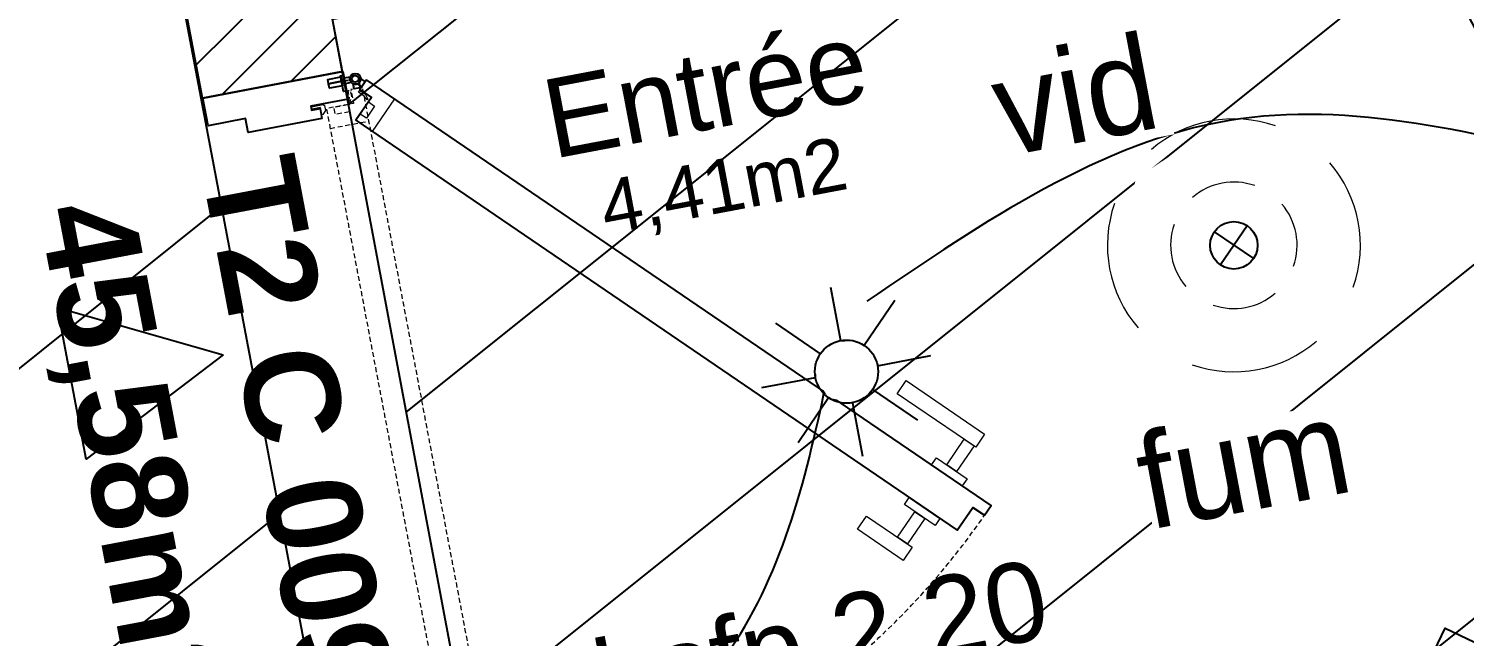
# Model space of a CAD drawing. Header units: centimetres. Extents: x 197412 to 267601, y -375791 to -305433.
# Drawn here: x 219327 to 221143, y -345480 to -344712 of the extents above; entities that cross this region are included whole.
import ezdxf

# ---------------------------------------------------------------- set-up
doc = ezdxf.new("R2010")
doc.units = ezdxf.units.CM
doc.linetypes.add('Style de ligne -16', pattern=[0.192476, 0.123031, -0.069444])
doc.layers.add('3-BAT C-Niveau 0', color=250, linetype='Continuous')
for name, color, linetype, lineweight in [('FAUX PLAFOND', 9, 'Continuous', 25), ('prlm-ELEC-CFA', 1, 'Continuous', 25), ('prlm-ELEC-CFO', 1, 'Continuous', 25), ('prlm-ELEC-SSI', 6, 'Continuous', 25)]:
    doc.layers.add(name, color=color, linetype=linetype, lineweight=lineweight)
doc.styles.add('Geneva (bold)', font='arialbd.ttf')
doc.styles.add('Helvetica', font='arial.ttf')
doc.styles.add('prlm-elec-cfa', font='comic.ttf', dxfattribs={"height": 12})
doc.styles.add('prlm-elec-ssi', font='comic.ttf', dxfattribs={"height": 12})
pattern_1 = [(218.65981, (82441.66, 127994.64), (-199.24783, 287.75041), [])]

# ---------------------------------------------------------------- blocks, each defined once
blk = doc.blocks.new('xi.SPOT')
at = {"color": 0, "lineweight": 5}
blk.add_wipeout([(-4, 0), (-2.83, -2.83), (0, -4), (2.83, -2.83), (4, 0), (2.83, 2.83), (0, 4), (-2.83, 2.83)], dxfattribs=at).dxf.layer = 'prlm-ELEC-CFO'
at = {"layer": 'prlm-ELEC-CFO', "color": 0, "linetype": 'ByBlock', "lineweight": -2, "flags": 128}
for points in [[(0, 10.88), (0, 4)], [(-7.69, 7.69), (-2.83, 2.83)], [(7.69, 7.69), (2.83, 2.83)], [(-10.88, 0), (-4, 0)], [(4, 0), (10.88, 0)], [(-2.83, -2.83), (-7.69, -7.69)], [(2.83, -2.83), (7.69, -7.69)], [(0, -4), (0, -10.88)]]:
    blk.add_lwpolyline(points, dxfattribs=at)
at = {"layer": 'prlm-ELEC-CFO', "color": 0, "linetype": 'ByBlock', "lineweight": -2}
blk.add_circle((0, 0), 4, dxfattribs=at)
blk = doc.blocks.new('xi.fum')
at = {"color": 0}
blk.add_wipeout([(-10.61, -10.61), (-15, 0), (-10.61, 10.61), (0, 15), (10.61, 10.61), (15, 0), (10.61, -10.61), (0, -15)], dxfattribs=at).dxf.layer = 'prlm-ELEC-SSI'
at = {"layer": 'prlm-ELEC-SSI', "color": 0}
for points in [[(-2.12, 2.12), (2.12, -2.12)], [(2.12, 2.12), (-2.12, -2.12)]]:
    blk.add_lwpolyline(points, dxfattribs=at)
blk.add_circle((0, 0), 3, dxfattribs=at)
at = {"layer": 'prlm-ELEC-SSI', "color": 0, "lineweight": 13}
for radius, start, end in [(16, 60, 120), (16, 150, 210), (8, 60, 120), (16, 330, 30), (8, 150, 210), (8, 330, 30), (8, 240, 300), (16, 240, 300)]:
    blk.add_arc((0, 0), radius, start, end, dxfattribs=at)
blk = doc.blocks.new('Groupe-129-1')
at = {"linetype": 'Continuous', "flags": 128}
for points in [[(13909.15, -47369.81), (13866.31, -47349.36), (13867.69, -47346.47), (13910.53, -47366.92)], [(13822.16, -47383.54), (13852.37, -47351.18), (13854.65, -47353.31), (13824.44, -47385.66)], [(13916.37, -47370.91), (13911.46, -47371.84), (13910.53, -47366.92), (13915.44, -47365.99)], [(13823.21, -47388.55), (13818.3, -47389.48), (13817.37, -47384.57), (13822.28, -47383.64)]]:
    blk.add_lwpolyline(points, close=True, dxfattribs=at)
at = {"linetype": 'Continuous'}
for centre, radius, start, end in [((13925.34, -47364.12), 60.65, 165.9868, 190.7236), ((13822.27, -47383.64), 44.51, 10.7236, 43.9005)]:
    blk.add_arc(centre, radius, start, end, dxfattribs=at)

msp = doc.modelspace()

# ---------------------------------------------------------------- hatches: boundary and pattern name
at = {"layer": '3-BAT C-Niveau 0'}
h = msp.add_hatch(dxfattribs=at)
h.set_pattern_fill('MURS MACONNERIE-2', color=256, scale=10, style=0, pattern_type=2)
h.set_pattern_definition([(45, (82627.55, 127994.637), (-31.2347524, 39.0434405), [])])
h.paths.add_polyline_path([(219546.7, -344799.5), (219723.6, -344766.1), (219158, -341779.5), (218947.7, -341636.2)])
at = {"layer": 'FAUX PLAFOND'}
h = msp.add_hatch(dxfattribs=at)
h.set_pattern_fill('BA 13', color=6, scale=10, style=0, pattern_type=2)
h.set_pattern_definition(pattern_1)
h.paths.add_polyline_path([(231437.6, -339270.7), (231393.3, -339279.1), (231393.3, -339279.2), (229700.5, -339599.8), (224818.6, -340524.4), (224818.6, -340524.3), (222646.5, -340935.7), (222646.5, -340935.7), (218945.4, -341636.6), (220323.7, -348914.6), (219107.7, -349144.9), (217729.4, -341866.9), (214344.2, -342508), (214325.6, -342409.7), (212095.3, -342832.1), (211556.4, -339986.5), (213785.8, -339559.1), (213767.1, -339460.8), (215316, -339167.5), (217152.3, -338819.7), (216443.4, -335076.3), (217624.3, -334852.7), (218340.7, -338635.3), (222076.9, -337927.7), (222128.4, -338199.9), (220944.3, -338424.1), (221396.5, -340811.7), (224752.6, -340175.9), (224395.1, -338287.7), (225513.6, -338075.9), (225706.2, -339093.9), (231208.4, -338051.9), (231208.4, -338052), (244427.3, -335548.6), (244658, -336766.9)])
h.paths.add_polyline_path([(217555.2, -339065.9), (218007.3, -341453.4), (220217.4, -341034.9), (219765.3, -338647.4)])
h.paths.add_polyline_path([(214589.7, -342100.7), (216484.4, -341741.8), (216032.3, -339354.3), (214137.6, -339713.1)])
h = msp.add_hatch(dxfattribs=at)
h.set_pattern_fill('BA 13', color=256, scale=10, style=0, pattern_type=2)
h.set_pattern_definition(pattern_1)
h.paths.add_polyline_path([(220418, -343596.1), (221816.1, -343332.6), (221983.4, -344216.3), (221902.1, -344231.7), (221911.8, -344282.8), (221993.4, -344267.4), (222235, -345543.6), (221596.1, -345664.6), (221720.7, -346323.4), (220735.9, -346510.3), (220611.1, -345852.3), (219950.9, -345976.6), (219711, -344699.6), (221017.7, -344452.2), (221008, -344401), (220585.6, -344481)])

# ---------------------------------------------------------------- linework, layer by layer
at = {"linetype": 'Continuous'}
msp.add_line((219722.7, -344778.4), (219731.3, -344776.8), dxfattribs=at)
at = {"linetype": 'Continuous', "lineweight": 18}
msp.add_line((219761.7, -344842), (219789.9, -344800.7), dxfattribs=at)
at = {"linetype": 'Style de ligne -16', "lineweight": 18, "ltscale": 50.8}
msp.add_line((219708.1, -344837.9), (219757.2, -344828.6), dxfattribs=at)
at = {"linetype": 'Continuous', "flags": 128}
for points in [[(219547.2, -344799.5), (219724.1, -344766), (219730.7, -344801), (219683.5, -344809.9), (219684.4, -344814.8), (219695.3, -344812.7), (219697.7, -344825.5), (219604.4, -344843.2), (219601, -344825.5), (219553.8, -344834.5)], [(219721.6, -344772.8), (219722.7, -344778.4), (219706.1, -344781.6), (219705, -344776)], [(219722.7, -344778.4), (219723.8, -344784.1), (219707.1, -344787.2), (219706.1, -344781.6)], [(219725, -344770.8), (219728.7, -344790.6), (219725.1, -344791.3), (219721.4, -344771.5)], [(219754.2, -344776.4), (219745.8, -344788.7), (219760.5, -344798.8), (219740.8, -344827.7), (220501.5, -345346.2), (220521.2, -345317.3), (220536, -345327.3), (220544.4, -345314.9)]]:
    msp.add_lwpolyline(points, close=True, dxfattribs=at)
at = {"linetype": 'Style de ligne -16', "lineweight": 18, "ltscale": 50.8, "flags": 128}
for points in [[(219749.2, -344786.1), (219734.4, -344788.9), (219737.8, -344806.4), (219703.4, -344812.9), (219874.7, -345717.5), (219909.1, -345711), (219912.4, -345728.5), (219927.1, -345725.7)], [(219731, -344807.7), (219732.8, -344816.9), (219714.5, -344820.4), (219712.8, -344811.1)]]:
    msp.add_lwpolyline(points, close=True, dxfattribs=at)
at = {"linetype": 'Continuous', "flags": 128}
for points in [[(219725.6, -344774.1), (219733.5, -344772.6, 0.143165), (219733.1, -344776.5, 0.143165), (219734.9, -344779.9), (219727, -344781.4)], [(219738.6, -344788.1), (219737.3, -344781.6, 0.143165), (219741.2, -344782, 0.143165), (219744.6, -344780.2), (219745.9, -344786.8)], [(219748.1, -344785.3), (219742.6, -344781.5, 0.143165), (219745.6, -344779.1, 0.143165), (219746.8, -344775.4), (219752.3, -344779.2)]]:
    msp.add_lwpolyline(points, format="xyb", close=True, dxfattribs=at)
at = {"linetype": 'Style de ligne -16', "lineweight": 18, "ltscale": 50.8, "flags": 128}
msp.add_lwpolyline([(219731.7, -344804.7), (219732.4, -344798.7), (219730.8, -344790.2), (219733.6, -344789.7), (219735.1, -344797.6), (219733, -344804.9), (219731.7, -344804.7)], dxfattribs=at)
at = {"linetype": 'Continuous', "lineweight": 18, "flags": 128}
msp.add_lwpolyline([(219755, -344801.8), (219751.2, -344797.1), (219744.1, -344792.2), (219745.7, -344789.9), (219752.3, -344794.4), (219756, -344801.1), (219755, -344801.8)], dxfattribs=at)
for points in [[(219756.6, -344804.4), (219764.4, -344809.7), (219753.9, -344825.1), (219746.1, -344819.8)], [(219684.6, -344810.5), (219699.3, -344807.7), (219701, -344808.8), (219702.2, -344815.5), (219698.9, -344820.4), (219697.7, -344820.6), (219696, -344811.6), (219685.2, -344813.6)], [(220536.1, -345224.5), (220524.8, -345241), (220425.6, -345173.5), (220436.9, -345156.9)], [(220522.7, -345239.6), (220500.7, -345272), (220488.3, -345263.5), (220510.3, -345231.2)], [(220513.9, -345281), (220507.8, -345290), (220469, -345263.5), (220475.1, -345254.5)], [(220434.7, -345313.8), (220440.8, -345304.8), (220479.6, -345331.3), (220473.5, -345340.3)], [(220375.3, -345344.9), (220386.6, -345328.4), (220444.5, -345367.8), (220433.2, -345384.4)], [(220425.9, -345355.1), (220447.9, -345322.8), (220460.3, -345331.3), (220438.3, -345363.6)]]:
    msp.add_lwpolyline(points, close=True, dxfattribs=at)
at = {"linetype": 'Continuous'}
for radius in [6.89, 4.29]:
    msp.add_circle((219739.9, -344775.2), radius, dxfattribs=at)
msp.add_arc((221872.5, -344290.3), 830.5, 190.7236, 221.8067, dxfattribs=at)
at = {"linetype": 'Style de ligne -16', "lineweight": 18, "ltscale": 50.8}
msp.add_arc((219739.9, -344775.2), 968.8, 281.1435, 325.2564, dxfattribs=at)
at = {"layer": '3-BAT C-Niveau 0'}
for p, q in [((219546.7, -344799.5), (218947.7, -341636.2)), ((219546.7, -344799.5), (218947.7, -341636.2)), ((219723.6, -344766.1), (219158, -341779.5)), ((219723.6, -344766.1), (219158, -341779.5)), ((219723.6, -344766.1), (219546.7, -344799.5))]:
    msp.add_line(p, q, dxfattribs=at)
at = {"layer": '3-BAT C-Niveau 0', "ltscale": 50.8, "flags": 128}
msp.add_lwpolyline([(220418, -343596.1), (221816.1, -343332.6), (221983.4, -344216.3), (221902.1, -344231.7), (221911.8, -344282.8), (221993.4, -344267.4), (222235, -345543.6), (221596.1, -345664.6), (221720.7, -346323.4), (220735.9, -346510.3), (220611.1, -345852.3), (219950.9, -345976.6), (219711, -344699.6), (221017.7, -344452.2), (221008, -344401), (220585.6, -344481)], close=True, dxfattribs=at)
at = {"layer": '3-BAT C-Niveau 0', "flags": 128}
msp.add_lwpolyline([(219572.9, -345124.3), (219399.3, -345256.3), (219363.2, -345064.6)], close=True, dxfattribs=at)
at = {"layer": 'prlm-ELEC-CFO'}
msp.add_arc((224455.8, -344895.8), 5539.1, 178.6863, 203.3809, dxfattribs=at)
for points in [[(221327.3, -344885.4), (220845.4, -344828), (220387.1, -345056.5)], [(219994.9, -345724.9), (220232.7, -345468), (220344.9, -345114.2)]]:
    msp.add_spline(points, degree=3, dxfattribs=at)

# ---------------------------------------------------------------- block references
at = {"xscale": 10, "yscale": 10, "zscale": 10}
msp.add_blockref('Groupe-129-1', (82441.7, 127994.6), dxfattribs=at)

# ---------------------------------------------------------------- texts
at = {"attachment_point": 2, "rotation": 10.7236, "line_spacing_factor": 0.834288, "style": 'Helvetica'}
for s, insert, char_height in [('Entrée\\P{\\H0.6752x;4,41m2}\\P', (220173.3, -344740.1), 100), ('hsfp 2,20', (220319.5, -345435.3), 100.87)]:
    msp.add_mtext(s, dxfattribs=dict(at, insert=insert, char_height=char_height))
at = {"layer": '3-BAT C-Niveau 0', "insert": (219550.2, -345238.6), "char_height": 120, "attachment_point": 5, "rotation": 280.7236, "line_spacing_factor": 1.060906, "style": 'Geneva (bold)'}
msp.add_mtext('T2 C 009\\P45,58m2', dxfattribs=at)

# ---------------------------------------------------------------- next in the draw order: block references
at = {"layer": 'prlm-ELEC-CFO', "xscale": 10, "yscale": 10, "zscale": 10, "rotation": 10.72360141139323}
msp.add_blockref('xi.SPOT', (220361.3, -345145.6), dxfattribs=at)
at = {"layer": 'prlm-ELEC-SSI', "xscale": 10, "yscale": 10, "zscale": 10, "rotation": 10.72360141139323}
msp.add_blockref('xi.fum', (220851.4, -344985.8), dxfattribs=at)

# ---------------------------------------------------------------- next in the draw order: texts
at = {"layer": 'prlm-ELEC-SSI', "insert": (220852.4, -345203.1), "char_height": 120, "attachment_point": 2, "rotation": 10.7236, "line_spacing_factor": 0.8, "style": 'prlm-elec-ssi', "bg_fill": 3, "box_fill_scale": 0.95, "bg_fill_color": 256, "bg_fill_transparency": 0}
msp.add_mtext('fum', dxfattribs=at)

# ---------------------------------------------------------------- next in the draw order: texts
at = {"layer": 'prlm-ELEC-CFA', "insert": (220650.3, -344796.8), "char_height": 120, "attachment_point": 5, "rotation": 10.7236, "line_spacing_factor": 0.8, "style": 'prlm-elec-cfa', "bg_fill": 3, "box_fill_scale": 1.1, "bg_fill_color": 256, "bg_fill_transparency": 0}
msp.add_mtext('vid', dxfattribs=at)

# ---------------------------------------------------------------- next in the draw order: linework, layer by layer
at = {"layer": '3-BAT C-Niveau 0', "ltscale": 50.8, "flags": 128}
msp.add_lwpolyline([(222646.5, -340935.7), (218945.4, -341636.6), (220323.7, -348914.6), (219107.7, -349144.9), (217729.4, -341866.9), (214344.2, -342508), (214325.6, -342409.7), (212095.3, -342832.1), (211556.4, -339986.5)], dxfattribs=at)

doc.saveas('drawing.dxf')
